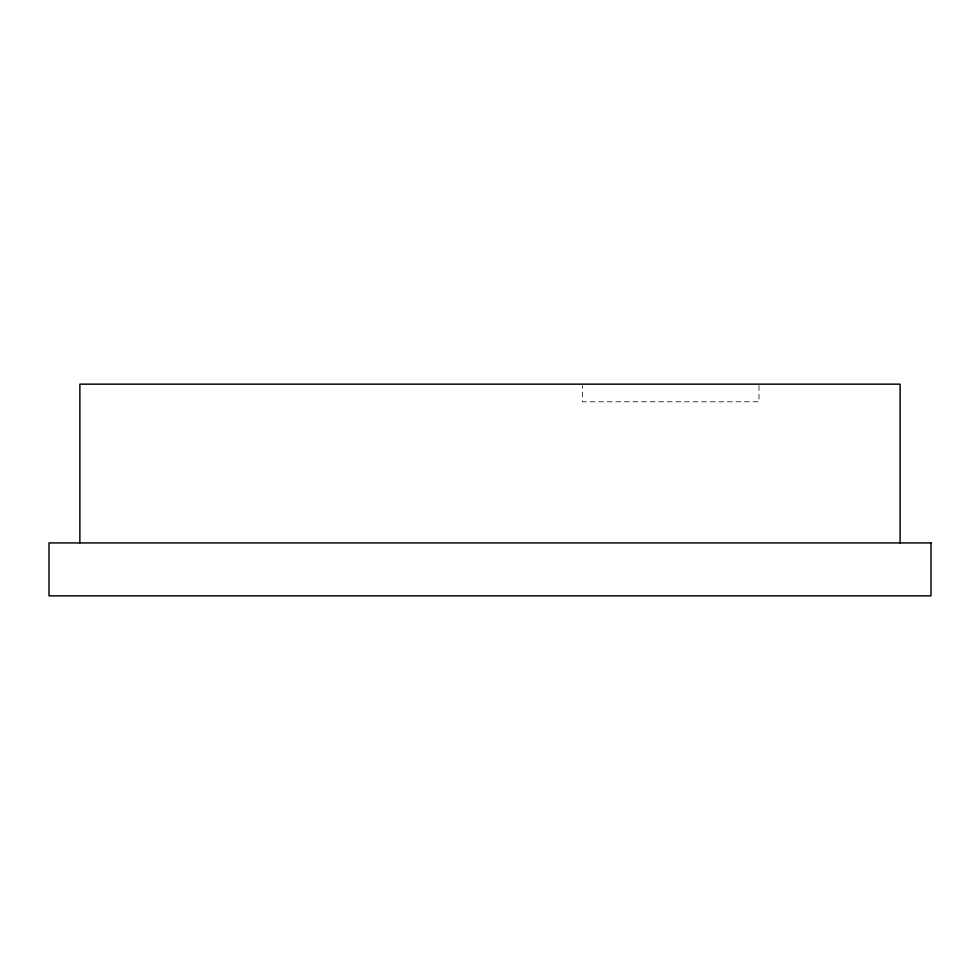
<?xml version="1.0" encoding="UTF-8"?>
<svg xmlns="http://www.w3.org/2000/svg" width="980" height="980" viewBox="0 0 980 980"><rect width="100%" height="100%" fill="white"/><g stroke="black" fill="none" stroke-linecap="round" stroke-linejoin="round"><path stroke-width="0.73" stroke-dasharray="4.9 3.68" d="M759.01 385.63L759.01 401.8L582.61 401.8L582.61 385.63"/><path stroke-width="1.47" d="M900.13 542.92L900.13 384.16L79.87 384.16L79.87 542.92M931 542.92L49 542.92L49 595.84L931 595.84L931 542.92"/></g></svg>
